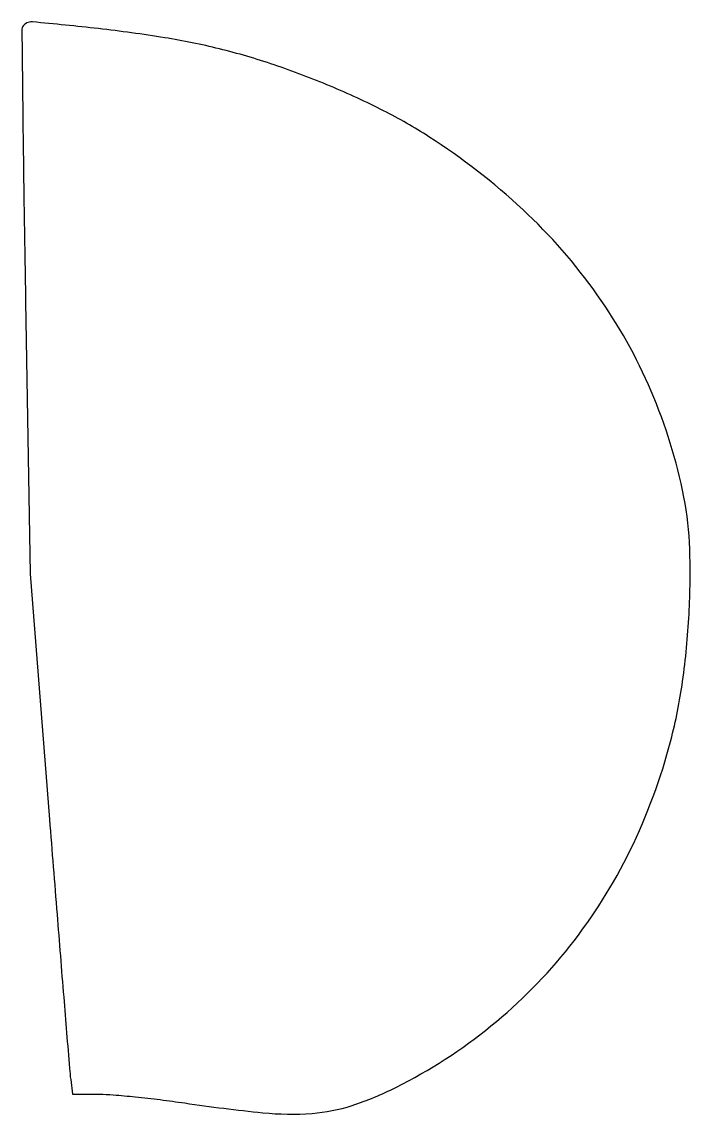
# Model space of a CAD drawing. Extents: x 0 to 193, y 0 to 316.
import ezdxf

# ---------------------------------------------------------------- set-up
doc = ezdxf.new("R2010")
doc.units = 0

msp = doc.modelspace()

# ---------------------------------------------------------------- linework, layer by layer
msp.add_lwpolyline([(0.652889, 314.24738, 0.142089), (0.468017, 313.58271, 0.000066), (0.723661, 290.625139, 0.000936), (1.059302, 265.081304, 0.00057), (1.546997, 234.888109), (2.906249, 156.281459), (8.459403, 85.390729, 0.000291), (10.627809, 57.914306, 0.000444), (12.544348, 34.075714, 0.000151), (14.225506, 13.471409, 0.012035), (14.567552, 10.25), (15.122546, 6), (22.811273, 5.996257, -0.019802), (26.875643, 5.833245, -0.005486), (33.235186, 5.255125, -0.00553), (40.427548, 4.441177, -0.005767), (47.5, 3.478508, 0.011502), (70.063508, 0.670425, 0.043637), (84.260742, 0.477399, 0.06028), (95.809989, 2.746929, 0.038279), (108.5, 7.977625, 0.053455), (135.925583, 25.723357, 0.055009), (158.673458, 48.72813, 0.054233), (176.115532, 76.455126, 0.049371), (187.851005, 108.161475, 0.029565), (191.254377, 125.238315, 0.021), (193.118856, 144.678927, 0.021289), (193.326655, 163.485096, 0.040848), (191.624206, 178.463717, 0.052343), (182.179769, 209.058461, 0.052983), (166.616032, 236.891166, 0.051494), (145.094576, 261.496843, 0.044636), (118, 282.52735, 0.025408), (104.910852, 290.022302, 0.018042), (89.555551, 297.123176, 0.017696), (73.306123, 303.270707, 0.020765), (57.5, 307.897536, 0.020907), (41.736724, 311.116463, 0.012097), (22.565406, 313.728879, 0.004494), (3.533549, 315.68171, 0.28498)], format="xyb", close=True)

doc.saveas('drawing.dxf')
